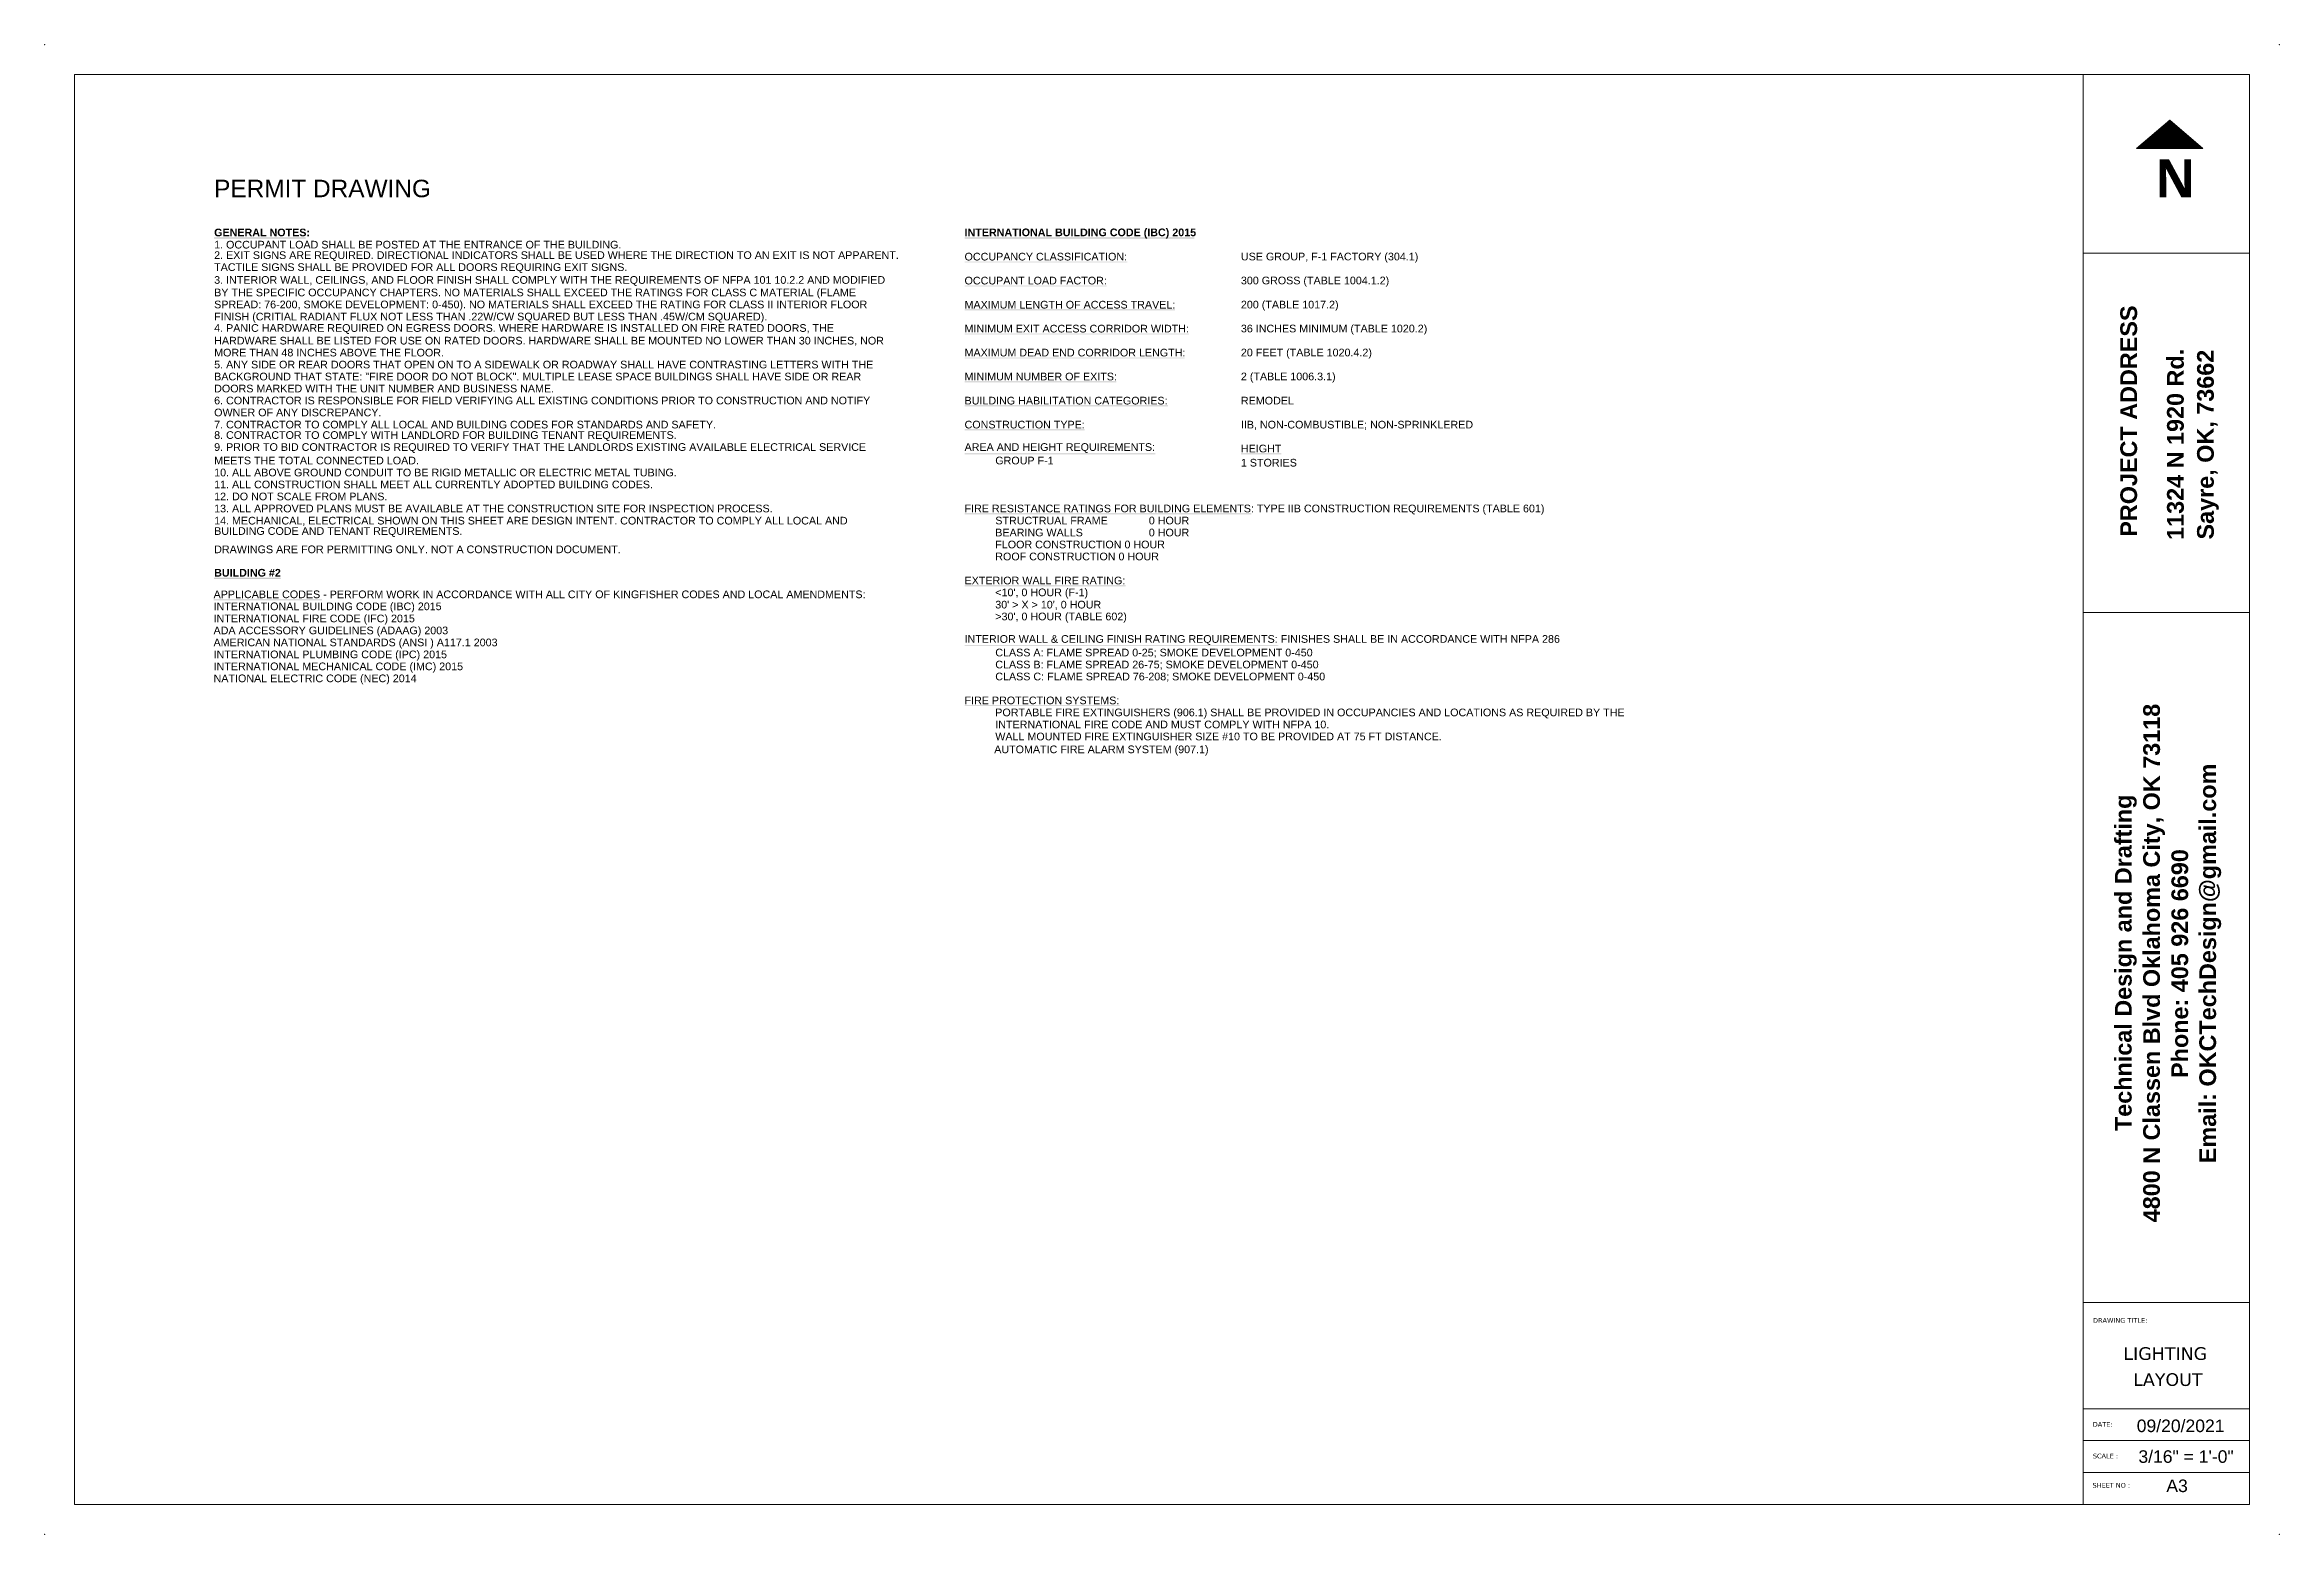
# Model space of a CAD drawing. Header units: feet. Extents: x -21713 to -20583, y -11834 to -10950.
# Drawn here: x -21146.71 to -21110.71, y -10975.02 to -10951.02 of the extents above; entities that cross this region are included whole.
import ezdxf

# ---------------------------------------------------------------- set-up
doc = ezdxf.new("R2010")
doc.units = ezdxf.units.FT
doc.header["$MEASUREMENT"] = 0
doc.linetypes.add('CENTERX2', pattern=[4, 2.5, -0.5, 0.5, -0.5])
doc.layers.get('0').update_dxf_attribs({"color": 4, "linetype": 'CENTERX2', "lineweight": 5})
doc.layers.add('anno', color=7, linetype='Continuous', lineweight=9)
doc.layers.add('caveat', color=1, linetype='Continuous', lineweight=5)
doc.styles.add('building', font='Roboto_Light.ttf')
doc.styles.add('PDF Arial', font='arial.ttf')
doc.styles.add('PDF Arial Bold', font='arialbd.ttf', dxfattribs={"height": 0.25})
doc.styles.add('PDF Verdana', font='verdana.ttf')
doc.styles.add('ROMANS', font='ROMANS', dxfattribs={"height": 0.2})

# ---------------------------------------------------------------- blocks, each defined once
blk = doc.blocks.new('A$C8866910b')
at = {"layer": 'anno'}
h = blk.add_hatch(dxfattribs=at)
h.set_pattern_fill('ANSI31', color=1, scale=0.012779)
h.set_pattern_definition([(45, (521.8731301, 840.8511544), (-0.001129480403, 0.001129480403), [])])
h.paths.add_polyline_path([(600.729, 881.321), (600.195, 881.781), (599.66, 881.321)])
for p in [(565.959, 882.995), (601.959, 882.995), (565.959, 858.995), (601.959, 858.995)]:
    blk.add_point(p)
for p, q in [((601.479, 882.515), (566.439, 882.515)), ((566.439, 859.475), (566.439, 882.515)), ((598.8, 859.475), (598.8, 882.515)), ((601.479, 859.475), (601.479, 882.515)), ((601.479, 879.635), (598.8, 879.635)), ((601.479, 873.846), (598.8, 873.846)), ((601.479, 862.732), (598.8, 862.732)), ((601.479, 861.018), (598.8, 861.018)), ((601.479, 860.504), (598.8, 860.504)), ((601.479, 859.99), (598.8, 859.99)), ((601.479, 859.475), (566.439, 859.475))]:
    blk.add_line(p, q, dxfattribs=at)
at = {"layer": 'anno', "color": 1}
for p, q in [((599.66, 881.321), (600.195, 881.781)), ((600.729, 881.321), (600.195, 881.781)), ((599.66, 881.321), (600.729, 881.321))]:
    blk.add_line(p, q, dxfattribs=at)
at = {"layer": 'anno', "lineweight": 0, "transparency": 33554559}
for points in [[(568.689, 879.89), (568.689, 879.872), (570.165, 879.89), (570.165, 879.872)], [(580.778, 879.89), (580.778, 879.872), (584.48, 879.89), (584.48, 879.872)], [(580.778, 879.501), (580.778, 879.488), (583.398, 879.501), (583.398, 879.488)], [(580.778, 879.115), (580.778, 879.102), (583.068, 879.115), (583.068, 879.102)], [(580.778, 878.729), (580.778, 878.716), (584.169, 878.729), (584.169, 878.716)], [(580.778, 878.341), (580.778, 878.329), (584.393, 878.341), (584.393, 878.329)], [(580.778, 877.955), (580.778, 877.942), (584.324, 877.955), (584.324, 877.942)], [(580.778, 877.569), (580.778, 877.556), (583.225, 877.569), (583.225, 877.556)], [(580.778, 877.183), (580.778, 877.169), (584.055, 877.183), (584.055, 877.169)], [(580.778, 876.796), (580.778, 876.783), (582.715, 876.796), (582.715, 876.783)], [(580.778, 876.409), (580.778, 876.396), (583.849, 876.409), (583.849, 876.396)], [(585.23, 876.409), (585.23, 876.396), (585.881, 876.409), (585.881, 876.396)], [(580.778, 875.443), (580.778, 875.43), (585.398, 875.443), (585.398, 875.43)], [(568.689, 874.407), (568.689, 874.389), (569.761, 874.407), (569.761, 874.389)], [(580.778, 874.283), (580.778, 874.27), (583.375, 874.283), (583.375, 874.27)], [(568.68, 874.061), (568.68, 874.043), (570.429, 874.061), (570.429, 874.043)], [(580.778, 873.316), (580.778, 873.305), (585.835, 873.316), (585.835, 873.305)], [(580.778, 872.351), (580.778, 872.338), (583.278, 872.351), (583.278, 872.338)]]:
    blk.add_solid(points, dxfattribs=at)
at = {"layer": 'anno', "color": 1, "insert": (599.958, 881.148), "char_height": 0.61337, "attachment_point": 1, "style": 'building'}
blk.add_mtext_dynamic_manual_height_columns('{\\fRoboto Light|b1|i0|c0|p2;N}', width=1.15292, gutter_width=0.0128, heights=[0], dxfattribs=at)
at = {"layer": 'anno', "lineweight": 0, "attachment_point": 7}
for s, insert, char_height, style in [('PERMIT DRAWING', (568.689, 880.534), 0.28125, 'PDF Arial'), ('GENERAL NOTES:', (568.689, 879.906), 0.12358, 'PDF Arial Bold'), ('INTERNATIONAL BUILDING CODE (IBC) 2015', (580.778, 879.872), 0.12358, 'PDF Arial Bold'), ('2. EXIT SIGNS ARE REQUIRED. DIRECTIONAL INDICATORS SHALL BE USED WHERE THE DIRECTION TO AN EXIT IS NOT APPARENT.', (568.689, 879.509), 0.123578, 'PDF Arial'), ('1. OCCUPANT LOAD SHALL BE POSTED AT THE ENTRANCE OF THE BUILDING.', (568.689, 879.71), 0.12358, 'PDF Arial'), ('OCCUPANCY CLASSIFICATION:', (580.778, 879.517), 0.12358, 'PDF Arial'), ('USE GROUP, F-1 FACTORY (304.1)', (585.23, 879.483), 0.12358, 'PDF Arial'), ('TACTILE SIGNS SHALL BE PROVIDED FOR ALL DOORS REQUIRING EXIT SIGNS.', (568.689, 879.316), 0.12358, 'PDF Arial'), ('3. INTERIOR WALL, CEILINGS, AND FLOOR FINISH SHALL COMPLY WITH THE REQUIREMENTS OF NFPA 101 10.2.2 AND MODIFIED', (568.689, 879.109), 0.123578, 'PDF Arial'), ('OCCUPANT LOAD FACTOR:', (580.778, 879.131), 0.12358, 'PDF Arial'), ('300 GROSS (TABLE 1004.1.2)', (585.23, 879.097), 0.12358, 'PDF Arial'), ('SPREAD: 76-200, SMOKE DEVELOPMENT: 0-450). NO MATERIALS SHALL EXCEED THE RATING FOR CLASS II INTERIOR FLOOR', (568.689, 878.711), 0.123578, 'PDF Arial'), ('BY THE SPECIFIC OCCUPANCY CHAPTERS. NO MATERIALS SHALL EXCEED THE RATINGS FOR CLASS C MATERIAL (FLAME', (568.689, 878.904), 0.123578, 'PDF Arial'), ('MAXIMUM LENGTH OF ACCESS TRAVEL:', (580.778, 878.743), 0.12358, 'PDF Arial'), ('4. PANIC HARDWARE REQUIRED ON EGRESS DOORS. WHERE HARDWARE IS INSTALLED ON FIRE RATED DOORS, THE', (568.689, 878.335), 0.12358, 'PDF Arial'), ('FINISH (CRITIAL RADIANT FLUX NOT LESS THAN .22W/CW SQUARED BUT LESS THAN .45W/CM SQUARED).', (568.689, 878.516), 0.12358, 'PDF Arial'), ('MINIMUM EXIT ACCESS CORRIDOR WIDTH:', (580.778, 878.357), 0.12358, 'PDF Arial'), ('36 INCHES MINIMUM (TABLE 1020.2)', (585.23, 878.323), 0.12358, 'PDF Arial'), ('HARDWARE SHALL BE LISTED FOR USE ON RATED DOORS. HARDWARE SHALL BE MOUNTED NO LOWER THAN 30 INCHES, NOR', (568.689, 878.142), 0.123578, 'PDF Arial'), ('MORE THAN 48 INCHES ABOVE THE FLOOR.', (568.689, 877.971), 0.12358, 'PDF Arial'), ('MAXIMUM DEAD END CORRIDOR LENGTH:', (580.778, 877.971), 0.12358, 'PDF Arial'), ('20 FEET (TABLE 1020.4.2)', (585.23, 877.937), 0.12358, 'PDF Arial'), ('5. ANY SIDE OR REAR DOORS THAT OPEN ON TO A SIDEWALK OR ROADWAY SHALL HAVE CONTRASTING LETTERS WITH THE', (568.689, 877.778), 0.123578, 'PDF Arial'), ('BACKGROUND THAT STATE: "FIRE DOOR DO NOT BLOCK". MULTIPLE LEASE SPACE BUILDINGS SHALL HAVE SIDE OR REAR', (568.689, 877.585), 0.123578, 'PDF Arial'), ('MINIMUM NUMBER OF EXITS:', (580.778, 877.585), 0.12358, 'PDF Arial'), ('2 (TABLE 1006.3.1)', (585.23, 877.551), 0.12358, 'PDF Arial'), ('6. CONTRACTOR IS RESPONSIBLE FOR FIELD VERIFYING ALL EXISTING CONDITIONS PRIOR TO CONSTRUCTION AND NOTIFY', (568.689, 877.199), 0.123578, 'PDF Arial'), ('DOORS MARKED WITH THE UNIT NUMBER AND BUSINESS NAME.', (568.689, 877.392), 0.12358, 'PDF Arial'), ('BUILDING HABILITATION CATEGORIES:', (580.778, 877.197), 0.12358, 'PDF Arial'), ('OWNER OF ANY DISCREPANCY.', (568.689, 877.006), 0.12358, 'PDF Arial'), ('8. CONTRACTOR TO COMPLY WITH LANDLORD FOR BUILDING TENANT REQUIREMENTS.', (568.689, 876.61), 0.12358, 'PDF Arial'), ('7. CONTRACTOR TO COMPLY ALL LOCAL AND BUILDING CODES FOR STANDARDS AND SAFETY.', (568.689, 876.811), 0.12358, 'PDF Arial'), ('CONSTRUCTION TYPE:', (580.778, 876.811), 0.12358, 'PDF Arial'), ('IIB, NON-COMBUSTIBLE; NON-SPRINKLERED', (585.23, 876.789), 0.12358, 'PDF Arial'), ('9. PRIOR TO BID CONTRACTOR IS REQUIRED TO VERIFY THAT THE LANDLORDS EXISTING AVAILABLE ELECTRICAL SERVICE', (568.689, 876.417), 0.123578, 'PDF Arial'), ('MEETS THE TOTAL CONNECTED LOAD.', (568.689, 876.232), 0.12358, 'PDF Arial'), ('AREA AND HEIGHT REQUIREMENTS:', (580.778, 876.417), 0.12358, 'PDF Arial'), ('GROUP F-1', (581.273, 876.232), 0.1236, 'PDF Arial'), ('HEIGHT', (585.23, 876.425), 0.1236, 'PDF Arial'), ('10. ALL ABOVE GROUND CONDUIT TO BE RIGID METALLIC OR ELECTRIC METAL TUBING.', (568.689, 876.039), 0.12358, 'PDF Arial'), ('11. ALL CONSTRUCTION SHALL MEET ALL CURRENTLY ADOPTED BUILDING CODES.', (568.689, 875.846), 0.12358, 'PDF Arial'), ('12. DO NOT SCALE FROM PLANS.', (568.689, 875.653), 0.12358, 'PDF Arial'), ('13. ALL APPROVED PLANS MUST BE AVAILABLE AT THE CONSTRUCTION SITE FOR INSPECTION PROCESS.', (568.689, 875.459), 0.12358, 'PDF Arial'), ('FIRE RESISTANCE RATINGS FOR BUILDING ELEMENTS: TYPE IIB CONSTRUCTION REQUIREMENTS (TABLE 601)', (580.778, 875.424), 0.12358, 'PDF Arial'), ('14. MECHANICAL, ELECTRICAL SHOWN ON THIS SHEET ARE DESIGN INTENT. CONTRACTOR TO COMPLY ALL LOCAL AND', (568.689, 875.242), 0.12358, 'PDF Arial'), ('BUILDING CODE AND TENANT REQUIREMENTS.', (568.689, 875.064), 0.12358, 'PDF Arial'), ('STRUCTRUAL FRAME', (581.273, 875.265), 0.12358, 'PDF Arial'), ('BEARING WALLS', (581.273, 875.072), 0.12358, 'PDF Arial'), ('0 HOUR', (583.746, 875.265), 0.1236, 'PDF Arial'), ('0 HOUR', (583.746, 875.072), 0.1236, 'PDF Arial'), ('DRAWINGS ARE FOR PERMITTING ONLY. NOT A CONSTRUCTION DOCUMENT.', (568.689, 874.801), 0.12358, 'PDF Arial'), ('FLOOR CONSTRUCTION 0 HOUR', (581.273, 874.879), 0.12358, 'PDF Arial'), ('ROOF CONSTRUCTION 0 HOUR', (581.273, 874.686), 0.12358, 'PDF Arial'), ('APPLICABLE CODES - PERFORM WORK IN ACCORDANCE WITH ALL CITY OF KINGFISHER CODES AND LOCAL AMENDMENTS:', (568.68, 874.076), 0.123578, 'PDF Arial'), ('EXTERIOR WALL FIRE RATING:', (580.778, 874.299), 0.12358, 'PDF Arial'), ("<10', 0 HOUR (F-1)", (581.273, 874.072), 0.12358, 'PDF Arial'), ('INTERNATIONAL BUILDING CODE (IBC) 2015', (568.68, 873.847), 0.12358, 'PDF Arial'), ('INTERNATIONAL FIRE CODE (IFC) 2015', (568.68, 873.652), 0.12358, 'PDF Arial'), ("30' > X > 10', 0 HOUR", (581.273, 873.889), 0.12358, 'PDF Arial'), (">30', 0 HOUR (TABLE 602)", (581.273, 873.684), 0.12358, 'PDF Arial'), ('ADA ACCESSORY GUIDELINES (ADAAG) 2003', (568.679, 873.459), 0.12358, 'PDF Arial'), ('AMERICAN NATIONAL STANDARDS (ANSI ) A117.1 2003', (568.679, 873.266), 0.12358, 'PDF Arial'), ('INTERIOR WALL & CEILING FINISH RATING REQUIREMENTS: FINISHES SHALL BE IN ACCORDANCE WITH NFPA 286', (580.778, 873.325), 0.12358, 'PDF Arial'), ('INTERNATIONAL PLUMBING CODE (IPC) 2015', (568.68, 873.073), 0.12358, 'PDF Arial'), ('INTERNATIONAL MECHANICAL CODE (IMC) 2015', (568.68, 872.88), 0.12358, 'PDF Arial'), ('CLASS A: FLAME SPREAD 0-25; SMOKE DEVELOPMENT 0-450', (581.273, 873.117), 0.12358, 'PDF Arial'), ('CLASS B: FLAME SPREAD 26-75; SMOKE DEVELOPMENT 0-450', (581.273, 872.924), 0.12358, 'PDF Arial'), ('NATIONAL ELECTRIC CODE (NEC) 2014', (568.68, 872.687), 0.12358, 'PDF Arial'), ('CLASS C: FLAME SPREAD 76-208; SMOKE DEVELOPMENT 0-450', (581.273, 872.731), 0.12358, 'PDF Arial'), ('FIRE PROTECTION SYSTEMS:', (580.778, 872.367), 0.12358, 'PDF Arial'), ('PORTABLE FIRE EXTINGUISHERS (906.1) SHALL BE PROVIDED IN OCCUPANCIES AND LOCATIONS AS REQUIRED BY THE', (581.273, 872.138), 0.123578, 'PDF Arial'), ('INTERNATIONAL FIRE CODE AND MUST COMPLY WITH NFPA 10.', (581.273, 871.979), 0.12358, 'PDF Arial'), ('AUTOMATIC FIRE ALARM SYSTEM (907.1)', (581.256, 871.543), 0.12358, 'PDF Arial'), ('WALL MOUNTED FIRE EXTINGUISHER SIZE #10 TO BE PROVIDED AT 75 FT DISTANCE.', (581.273, 871.786), 0.12358, 'PDF Arial')]:
    blk.add_mtext(s, dxfattribs=dict(at, insert=insert, char_height=char_height, style=style))
at = {"layer": 'anno', "color": 1, "lineweight": 0, "attachment_point": 7, "style": 'PDF Arial'}
for s, insert, char_height in [('200 (TABLE 1017.2)', (585.23, 878.709), 0.12358), ('REMODEL', (585.23, 877.197), 0.1236)]:
    blk.add_mtext(s, dxfattribs=dict(at, insert=insert, char_height=char_height))
at = {"layer": 'anno', "char_height": 0.2697, "attachment_point": 7, "rotation": 90, "style": 'PDF Arial Bold'}
for s, insert in [('PROJECT ADDRESS', (599.671, 875.068)), ('4800 N Classen Blvd Oklahoma City, OK 73118', (600.117, 864.022)), ('Email: OKCTechDesign@gmail.com', (601.023, 864.974)), ('Technical Design and Drafting', (599.663, 865.492)), ('Phone: 405 926 6690', (600.494, 866.348))]:
    blk.add_mtext(s, dxfattribs=dict(at, insert=insert))
at = {"layer": 'anno', "color": 1, "char_height": 0.2697, "attachment_point": 7, "rotation": 90, "style": 'PDF Arial Bold'}
for s, insert in [('11324 N 1920 Rd. ', (600.424, 875.017)), ('Sayre, OK, 73662', (600.985, 875.023))]:
    blk.add_mtext(s, dxfattribs=dict(at, insert=insert))
at = {"layer": 'anno', "attachment_point": 7, "style": 'PDF Verdana'}
for s, insert, char_height in [('DRAWING TITLE:', (598.957, 862.402), 0.07672), ('LAYOUT', (599.605, 861.382), 0.2046), ('DATE:', (598.953, 860.728), 0.0767), ('SCALE :', (598.955, 860.217), 0.0767), ('SHEET NO :', (598.949, 859.745), 0.0767)]:
    blk.add_mtext(s, dxfattribs=dict(at, insert=insert, char_height=char_height))
at = {"layer": 'anno', "color": 1, "attachment_point": 7}
for s, insert, char_height, style in [('LIGHTING', (599.447, 861.801), 0.2046, 'PDF Verdana'), ('09/20/2021', (599.662, 860.639), 0.2023, 'PDF Arial'), ('3/16" = 1\'-0"', (599.689, 860.144), 0.20227, 'PDF Arial'), ('A3', (600.139, 859.673), 0.2023, 'PDF Arial')]:
    blk.add_mtext(s, dxfattribs=dict(at, insert=insert, char_height=char_height, style=style))
at = {"layer": 'anno', "linetype": 'Continuous', "style": 'ROMANS', "width": 0.8}
for tag, p in [('FINISHFLOOR', (624.627, 866.409)), ('100\'-0"', (624.627, 866.265)), ('FINISHFLOOR', (639.723, 866.386)), ('100\'-0"', (639.723, 866.242)), ('FINISHFLOOR', (624.536, 861.908)), ('100\'-0"', (624.536, 861.764)), ('FINISHFLOOR', (639.66, 861.877)), ('100\'-0"', (639.66, 861.733))]:
    blk.add_attdef(tag, p, '', height=0.0781, dxfattribs=at)
at = {"layer": 'caveat', "lineweight": 0, "attachment_point": 7}
for s, insert, char_height, style in [('1 STORIES', (585.23, 876.197), 0.1236, 'PDF Arial'), ('BUILDING #2', (568.689, 874.424), 0.12358, 'PDF Arial Bold')]:
    blk.add_mtext(s, dxfattribs=dict(at, insert=insert, char_height=char_height, style=style))

msp = doc.modelspace()

# ---------------------------------------------------------------- block references
msp.add_blockref('A$C8866910b', (-21712.668, -11834.014))

doc.saveas('drawing.dxf')
